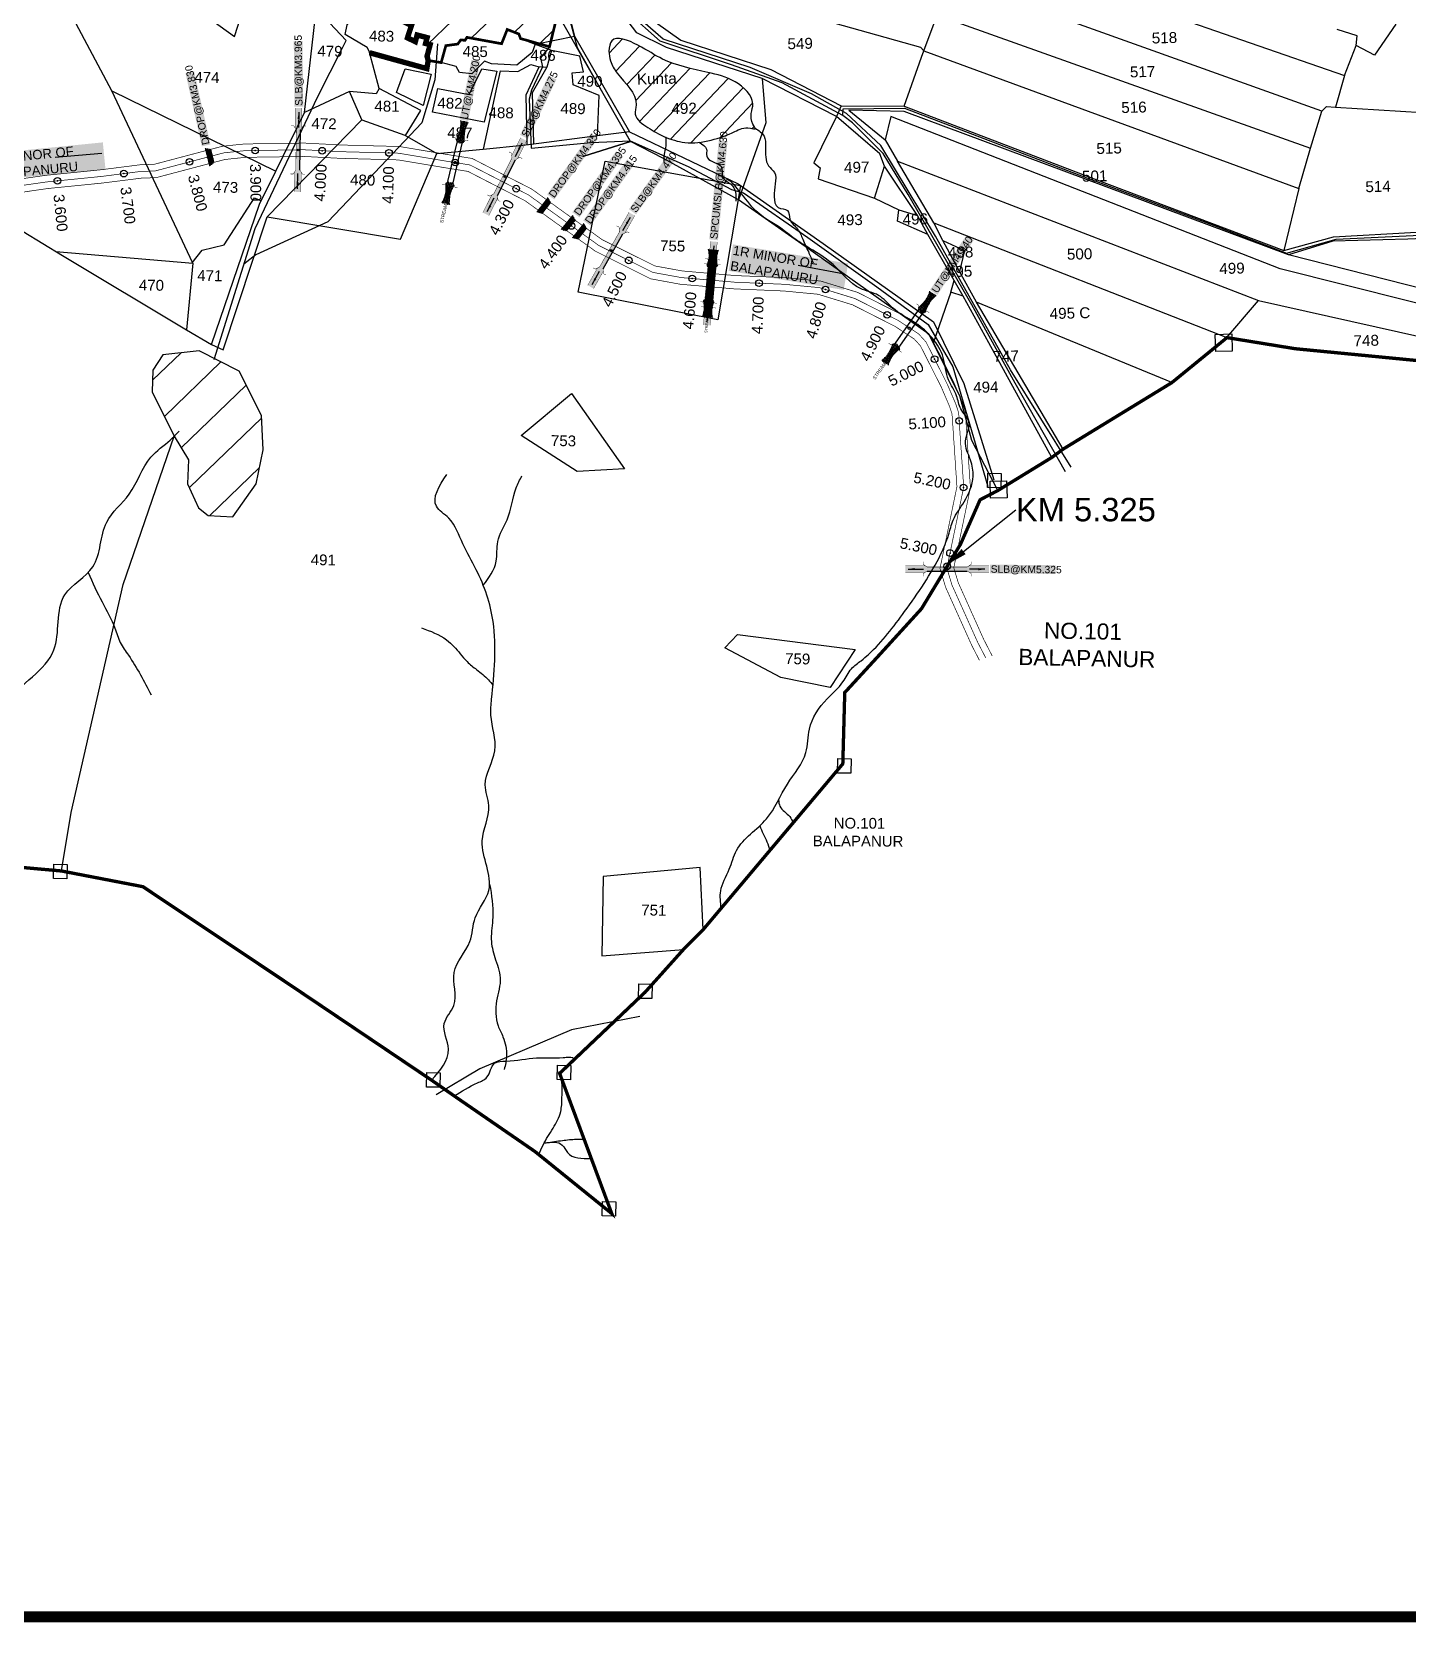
# Model space of a CAD drawing. Header units: millimetres. Extents: x 191939 to 221722, y 1607077 to 1617110.
# Drawn here: x 194977 to 197034, y 1610290 to 1612667 of the extents above; entities that cross this region are included whole.
import ezdxf
from ezdxf import colors
from ezdxf.entities.mleader import LeaderData, LeaderLine
from ezdxf.enums import TextEntityAlignment as Align
from ezdxf.math import Vec2, Vec3

# ---------------------------------------------------------------- set-up
doc = ezdxf.new("R2010")
doc.units = ezdxf.units.MM
doc.header["$LTSCALE"] = 15
doc.header["$PDMODE"] = 32
doc.header["$PDSIZE"] = 10
doc.linetypes.add('ACAD_ISO02W100', pattern=[15, 12, -3])
doc.linetypes.add('HIDDEN2', pattern=[0.1875, 0.125, -0.0625])
for name, color, linetype in [('BOUNDRY STONES', 240, 'Continuous'), ('CANAL1', 7, 'Continuous'), ('CS', 134, 'Continuous'), ('CSMark', 72, 'Continuous'), ('PAPER SIZE', 5, 'Continuous'), ('PLOT', 7, 'Continuous'), ('PLOTS', 7, 'Continuous'), ('PLOTS NO', 7, 'Continuous'), ('ROADS', 1, 'Continuous'), ('STREAMS', 4, 'Continuous'), ('STRUCTURE', 5, 'Continuous'), ('TEXT', 1, 'Continuous'), ('VILLAGE BOUNDRY', 5, 'Continuous'), ('VILLAGE STONES', 240, 'Continuous')]:
    doc.layers.add(name, color=color, linetype=linetype)
doc.styles.get("Standard").update_dxf_attribs({"font": 'arial.ttf'})
doc.dimstyles.get("Standard").update_dxf_attribs({"dimtxt": 0.18, "dimasz": 0.18, "dimexe": 0.18, "dimexo": 0.0625, "dimgap": 0.09, "dimtad": 0, "dimtih": 1, "dimtoh": 1, "dimdec": 4, "dimzin": 0, "dimdsep": 46, "dimtxsty": 'Standard', "dimcen": 0.09, "dimadec": 0, "dimazin": 0, "dimtfac": 1, "dimtdec": 4, "dimtofl": 0, "dimtmove": 0, "dimatfit": 3, "dimfxl": 1, "dimtolj": 1, "dimtzin": 0, "dimarcsym": 0})

# ---------------------------------------------------------------- blocks, each defined once
blk = doc.blocks.new('DROP')
h = blk.add_hatch()
h.set_pattern_fill('ANSI31', color=1, scale=10, angle=45)
h.set_pattern_definition([(90, (-324.4107, -25.7687), (-1.25, 0), [])])
h.paths.add_polyline_path([(-9.9, -4.3), (-13.8, 4.1), (13.8, 4.1), (10.2, -4.3)])
at = {"layer": 'STRUCTURE', "color": 5, "const_width": 0.49}
blk.add_lwpolyline([(-9.9, -4.3), (-13.8, 4.1), (13.8, 4.1), (10.2, -4.3), (-9.9, -4.3)], dxfattribs=at)
at = {"layer": 'STRUCTURE', "color": 5}
blk.add_circle((0, 0), 1.33, dxfattribs=at)
blk = doc.blocks.new('UT')
at = {"layer": 'STRUCTURE'}
h = blk.add_hatch(dxfattribs=at)
h.set_pattern_fill('DASH', color=150, scale=8, angle=-39.6278, style=0)
h.set_pattern_definition([(320.372247933, (-4370.464, -6260.8811), (1.40800153113, 0.132407282), [1, -1])])
h.paths.add_polyline_path([(765163, 1700681.9), (765165.6, 1700680.6), (765167.2, 1700680.3), (765169.1, 1700680), (765172.4, 1700679.6), (765176.4, 1700679.3), (765179.5, 1700679.5), (765183.1, 1700679.9), (765187.7, 1700680.9), (765188.9, 1700681.2), (765193.1, 1700682.2), (765196.1, 1700680.2), (765196.1, 1700672.2), (765193.1, 1700670.2), (765190.5, 1700670.8), (765188.1, 1700671.3), (765185.5, 1700671.8), (765183.6, 1700672.1), (765181, 1700672.5), (765180.3, 1700672.5), (765178.5, 1700672.6), (765176.7, 1700672.6), (765174.6, 1700672.5), (765172.5, 1700672.3), (765170.4, 1700672), (765168.5, 1700671.7), (765166.1, 1700671.2), (765165, 1700670.8), (765163, 1700669.7)])
h.paths.add_polyline_path([(765259.1, 1700682.2), (765256.1, 1700680.2), (765256.1, 1700672.2), (765259.1, 1700670.2), (765261.9, 1700671), (765264.4, 1700671.6), (765266.4, 1700672), (765269.1, 1700672.5), (765272.7, 1700673), (765276.1, 1700673.1), (765278.6, 1700672.9), (765281.2, 1700672.7), (765283.9, 1700672.3), (765286.4, 1700671.9), (765288, 1700671.3), (765289.2, 1700670.6), (765289.1, 1700682.7), (765287.6, 1700681.8), (765285.7, 1700681.2), (765283, 1700680.7), (765281.2, 1700680.4), (765276.7, 1700679.9), (765272.7, 1700679.9), (765268.7, 1700680.3), (765264.8, 1700681), (765261.2, 1700681.7)])
at = {"layer": 'STRUCTURE', "color": 150, "const_width": 0.628}
for points in [[(765190.1, 1700688.2), (765190.1, 1700684.2), (765196.1, 1700680.2), (765256.1, 1700680.2), (765262.1, 1700684.2), (765262.1, 1700688.2)], [(765190.1, 1700664.2), (765190.1, 1700668.2), (765196.1, 1700672.2), (765256.1, 1700672.2), (765262.1, 1700668.2), (765262.1, 1700664.2)]]:
    blk.add_lwpolyline(points, dxfattribs=at)
at = {"layer": 'STRUCTURE', "color": 150}
for points in [[(765196.1, 1700680.2), (765256.1, 1700680.2)], [(765196.1, 1700672.2), (765256.1, 1700672.2)], [(765196.1, 1700672.2), (765256.1, 1700672.2)]]:
    blk.add_lwpolyline(points, dxfattribs=at)
at = {"layer": 'STRUCTURE', "color": 0}
blk.add_circle((765226.1, 1700676.2), 1.89, dxfattribs=at)
at = {"layer": 'STRUCTURE', "color": 150}
for points in [[(765163, 1700681.9), (765164.4, 1700681.1), (765167.9, 1700680.2), (765171.2, 1700679.8), (765176.1, 1700679.4), (765184.7, 1700680.3), (765193.1, 1700682.2)], [(765289.1, 1700682.7), (765287.8, 1700681.9), (765284.3, 1700680.9), (765280.9, 1700680.4), (765276.1, 1700679.8), (765267.4, 1700680.5), (765259.1, 1700682.2)], [(765163, 1700669.7), (765164.3, 1700670.6), (765167.8, 1700671.6), (765171.2, 1700672.1), (765176, 1700672.6), (765184.7, 1700672), (765193.1, 1700670.2)], [(765289.2, 1700670.6), (765287.8, 1700671.4), (765284.2, 1700672.3), (765280.9, 1700672.7), (765276.1, 1700673.1), (765267.4, 1700672.2), (765259.1, 1700670.2)]]:
    blk.add_spline(points, degree=3, dxfattribs=at)
at = {"layer": 'STRUCTURE', "color": 0}
blk.add_text('STREAM', height=5, dxfattribs=at).set_placement((765148.2, 1700675.8), align=Align.MIDDLE_CENTER)
for points in [[(765289.3, 1700676.7), (765265.4, 1700676.4)], [(765190.9, 1700676), (765164.2, 1700675.8)]]:
    blk.add_leader(points, dimstyle='Standard', override={"dimasz": 10, "dimgap": 0.09, "dimtad": 0}, dxfattribs=at)
blk = doc.blocks.new('SLB')
at = {"layer": 'STRUCTURE'}
h = blk.add_hatch(dxfattribs=at)
h.set_pattern_fill('DOTS', color=6, scale=20, angle=320.3722, style=0)
h.set_pattern_definition([(320.372247934, (-159.4327, -72.9564), (1.2786241598, 0.5641323054), [0, -1.25])])
h.paths.add_polyline_path([(769699.5, 1706871.1), (769699.5, 1706861.1), (769729.1, 1706861.1), (769732.1, 1706863.1), (769792.1, 1706863.1), (769795.1, 1706861.1), (769824.7, 1706861.1), (769824.7, 1706871.1), (769795.1, 1706871.1), (769792.1, 1706869.1), (769732.1, 1706869.1), (769729.1, 1706871.1)])
at = {"layer": 'STRUCTURE', "color": 6, "linetype": 'ACAD_ISO02W100', "ltscale": 0.5, "const_width": 0.5}
for points in [[(769699.5, 1706871.1), (769729.1, 1706871.1)], [(769699.5, 1706861.1), (769729.1, 1706861.1)], [(769795.1, 1706871.1), (769824.7, 1706871.1)], [(769795.1, 1706861.1), (769824.7, 1706861.1)]]:
    blk.add_lwpolyline(points, dxfattribs=at)
at = {"layer": 'STRUCTURE', "color": 6, "const_width": 0.628}
for points in [[(769726.1, 1706877.1), (769726.1, 1706873.1), (769732.1, 1706869.1), (769792.1, 1706869.1), (769798.1, 1706873.1), (769798.1, 1706877.1)], [(769726.1, 1706855.1), (769726.1, 1706859.1), (769732.1, 1706863.1), (769792.1, 1706863.1), (769798.1, 1706859.1), (769798.1, 1706855.1)]]:
    blk.add_lwpolyline(points, dxfattribs=at)
at = {"layer": 'STRUCTURE', "color": 6}
blk.add_lwpolyline([(769732.1, 1706863.1), (769792.1, 1706863.1)], dxfattribs=at)
blk.add_lwpolyline([(769732.1, 1706863.1), (769792.1, 1706863.1)], dxfattribs=at)
at = {"layer": 'STRUCTURE', "color": 0}
blk.add_circle((769762.1, 1706866.1), 1.24, dxfattribs=at)
for points in [[(769703.8, 1706866), (769726.7, 1706866)], [(769818.6, 1706865.8), (769795.7, 1706865.8)]]:
    blk.add_leader(points, dimstyle='Standard', override={"dimasz": 10, "dimgap": 0.09, "dimtad": 0}, dxfattribs=at)
blk = doc.blocks.new('SP')
at = {"layer": 'STRUCTURE'}
h = blk.add_hatch(dxfattribs=at)
h.set_pattern_fill('DASH', color=256, scale=8, style=0)
h.set_pattern_definition([(0, (0, 0), (1, 1), [1, -1])])
edge = h.paths.add_edge_path()
edge.add_spline(control_points=[(769825.7, 1706742.1), (769825.3, 1706741.8), (769823.8, 1706740.8), (769820.9, 1706740.3), (769817, 1706739.7), (769811.4, 1706738.9), (769804, 1706739.7), (769798.4, 1706741), (769795.6, 1706741.6)], knot_values=[0, 0, 0, 0, 1.613557, 5.24513, 8.624976, 13.470124, 22.190216, 30.746377, 30.746377, 30.746377, 30.746377], degree=3, periodic=0)
edge.add_line((769795.6, 1706741.6), (769792.6, 1706739.6))
edge.add_line((769792.6, 1706739.6), (769732.6, 1706739.6))
edge.add_line((769732.6, 1706739.6), (769729.6, 1706741.6))
edge.add_spline(control_points=[(769729.6, 1706741.6), (769726.9, 1706740.9), (769721.3, 1706739.5), (769713.9, 1706738.5), (769708.3, 1706739.1), (769704.4, 1706739.6), (769701.5, 1706740), (769700, 1706741), (769699.5, 1706741.3)], knot_values=[0, 0, 0, 0, 8.556161, 17.276253, 22.121402, 25.501247, 29.13282, 30.746377, 30.746377, 30.746377, 30.746377], degree=3, periodic=0)
edge.add_line((769699.5, 1706741.3), (769699.5, 1706722.1))
edge.add_spline(control_points=[(769699.5, 1706722.1), (769700, 1706722.4), (769701.4, 1706723.4), (769704.3, 1706724), (769708.2, 1706724.5), (769713.8, 1706725.3), (769721.2, 1706724.5), (769726.8, 1706723.3), (769729.6, 1706722.6)], knot_values=[0, 0, 0, 0, 1.613557, 5.24513, 8.624976, 13.470124, 22.190216, 30.746377, 30.746377, 30.746377, 30.746377], degree=3, periodic=0)
edge.add_line((769729.6, 1706722.6), (769732.6, 1706724.6))
edge.add_line((769732.6, 1706724.6), (769792.6, 1706724.6))
edge.add_line((769792.6, 1706724.6), (769795.6, 1706722.6))
edge.add_spline(control_points=[(769795.6, 1706722.6), (769798.4, 1706723.3), (769803.9, 1706724.8), (769811.3, 1706725.8), (769817, 1706725.1), (769820.9, 1706724.7), (769823.8, 1706724.2), (769825.2, 1706723.3), (769825.7, 1706723)], knot_values=[0, 0, 0, 0, 8.556161, 17.276253, 22.121402, 25.501247, 29.13282, 30.746377, 30.746377, 30.746377, 30.746377], degree=3, periodic=0)
edge.add_line((769825.7, 1706723), (769825.7, 1706742.1))
h.paths.add_polyline_path([(769764.2, 1706732.1, -1), (769761.1, 1706732.1, -1)], flags=0)
h.paths.add_polyline_path([(769761.1, 1706732.1, 1), (769764.2, 1706732.1, 1)], flags=16)
at = {"layer": 'STRUCTURE', "const_width": 0.628}
for points in [[(769726.6, 1706747.6), (769726.6, 1706743.6), (769732.6, 1706739.6), (769792.6, 1706739.6), (769798.6, 1706743.6), (769798.6, 1706747.6)], [(769726.6, 1706716.6), (769726.6, 1706720.6), (769732.6, 1706724.6), (769792.6, 1706724.6), (769798.6, 1706720.6), (769798.6, 1706716.6)]]:
    blk.add_lwpolyline(points, dxfattribs=at)
at = {"layer": 'STRUCTURE', "color": 3}
blk.add_lwpolyline([(769732.6, 1706724.6), (769792.6, 1706724.6)], dxfattribs=at)
blk.add_lwpolyline([(769732.6, 1706724.6), (769792.6, 1706724.6)], dxfattribs=at)
at = {"layer": 'STRUCTURE', "color": 0}
blk.add_circle((769762.6, 1706732.1), 1.55, dxfattribs=at)
at = {"layer": 'STRUCTURE'}
for points in [[(769699.5, 1706741.3), (769700.9, 1706740.5), (769704.4, 1706739.6), (769707.8, 1706739.2), (769712.6, 1706738.8), (769721.3, 1706739.7), (769729.6, 1706741.6)], [(769825.7, 1706742.1), (769824.3, 1706741.3), (769820.8, 1706740.3), (769817.5, 1706739.8), (769812.7, 1706739.2), (769804, 1706739.9), (769795.6, 1706741.6)], [(769699.5, 1706722.1), (769700.9, 1706723), (769704.4, 1706724), (769707.7, 1706724.5), (769712.5, 1706725), (769721.2, 1706724.4), (769729.6, 1706722.6)], [(769825.7, 1706723), (769824.3, 1706723.8), (769820.8, 1706724.7), (769817.4, 1706725.1), (769812.6, 1706725.5), (769803.9, 1706724.6), (769795.6, 1706722.6)]]:
    blk.add_spline(points, degree=3, dxfattribs=at)
at = {"layer": 'STRUCTURE', "color": 0}
blk.add_text('STREAM', height=5, dxfattribs=at).set_placement((769684.3, 1706732.1), align=Align.MIDDLE_CENTER)
for points in [[(769727.4, 1706732.1), (769700.8, 1706732.1)], [(769824.4, 1706732.1), (769800.5, 1706732.1)]]:
    blk.add_leader(points, dimstyle='Standard', override={"dimasz": 10, "dimgap": 0.09, "dimtad": 0}, dxfattribs=at)

msp = doc.modelspace()

# ---------------------------------------------------------------- hatches: boundary and pattern name
at = {"layer": 'PLOTS NO'}
h = msp.add_hatch(dxfattribs=at)
h.set_pattern_fill('ANSI31', color=40, scale=12.09495, angle=-1.1225)
h.set_pattern_definition([(43.8775, (174688.965, 1608020.224), (-26.61678, 27.68067), [])])
h.paths.add_polyline_path([(195742.9, 1612813.1), (195667.2, 1612852.5), (195559.3, 1612901.5), (195548.1, 1612838.6), (195540.7, 1612819.3), (195442.1, 1612816.1), (195427.2, 1612774.4), (195433.8, 1612770.1), (195429.4, 1612756.4), (195458.3, 1612750.4), (195460.3, 1612692.7), (195494.3, 1612708.3), (195504.3, 1612701.7), (195506.1, 1612695.2), (195544.6, 1612676.1), (195538.6, 1612657.7), (195550.4, 1612652.1), (195553.1, 1612662), (195568, 1612658.1), (195565.7, 1612649.4), (195572.5, 1612647.6), (195567.9, 1612630.2), (195569.6, 1612624), (195589, 1612620.8), (195596, 1612646.1), (195613.8, 1612648.5), (195618.2, 1612654.6), (195624.7, 1612654.1), (195627.5, 1612658.5), (195679.3, 1612649), (195687.7, 1612670.3), (195705.1, 1612663.5), (195707.6, 1612656.7), (195733.9, 1612649.3), (195753.1, 1612653.2), (195763, 1612694)])
at = {"layer": 'STREAMS'}
h = msp.add_hatch(dxfattribs=at)
h.set_pattern_fill('ANSI31', color=256, scale=8.146277, angle=1.4258)
h.set_pattern_definition([(46.425802, (148654.68, 1904426.238), (-18.7383218, 17.8281789), [])])
edge = h.paths.add_edge_path()
edge.add_spline(control_points=[(195839.4, 1612638.1), (195840.3, 1612644.1), (195843.2, 1612664.9), (195888.5, 1612645.7), (195924.7, 1612619.7), (195979.7, 1612608), (196027.7, 1612596.8), (196063.8, 1612563.2), (196046.7, 1612538), (196061.1, 1612520.1), (196042.7, 1612525.8), (196024.8, 1612515.1), (195992, 1612503.4), (195955.6, 1612498.6), (195922.8, 1612508.8), (195899.1, 1612522.6), (195875.6, 1612538.3), (195885.5, 1612572.3), (195857.2, 1612594.9), (195841.6, 1612621), (195840.1, 1612633), (195839.4, 1612638.1)], knot_values=[0, 0, 0, 0, 1.962582, 6.828244, 12.04163, 20.664438, 25.984795, 31.12032, 34.896246, 35.799884, 36.686423, 39.581698, 44.240654, 49.060043, 52.923364, 56.414315, 59.794044, 61.471509, 68.245684, 70.811666, 72.653302, 72.653302, 72.653302, 72.653302], degree=3, periodic=0)
h.paths.add_polyline_path([(195929.2, 1612539.1), (195975.4, 1612540.3), (195974.8, 1612565.2), (195928.5, 1612564.1)], flags=24)
h = msp.add_hatch(dxfattribs=at)
h.set_pattern_fill('ANSI31', color=256, scale=16.1266, angle=-1.1225)
h.set_pattern_definition([(43.8775, (174688.965, 1608020.224), (-35.48904, 36.90756), [])])
h.paths.add_polyline_path([(195287.2, 1612159.7), (195227.4, 1612189.9), (195173, 1612184.3), (195158, 1612161.4), (195157.4, 1612128.8), (195190.1, 1612062.4), (195211.3, 1612027.1), (195210.2, 1611991.5), (195226.5, 1611955.2), (195240.8, 1611943.8), (195277.6, 1611942.2), (195312.5, 1611991.2), (195323, 1612041.9), (195320.7, 1612093.3)])

# ---------------------------------------------------------------- linework, layer by layer
at = {"layer": 'BOUNDRY STONES'}
for points in [[(196745.7, 1612214.7), (196770.3, 1612215.3), (196770.9, 1612189.8), (196746.4, 1612189.2)], [(196405.6, 1612007.2), (196425.5, 1612006.8), (196425.1, 1611985.2), (196405.2, 1611985.6)], [(196409.4, 1611995.4), (196433.9, 1611996), (196434.6, 1611970.6), (196410, 1611969.9)], [(196181.9, 1611580.7), (196201.7, 1611580.3), (196201.3, 1611558.7), (196181.4, 1611559.1)], [(195010.2, 1611423.1), (195030.1, 1611422.7), (195029.7, 1611401.1), (195009.8, 1611401.5)], [(195884.2, 1611244), (195904.1, 1611243.7), (195903.7, 1611222), (195883.8, 1611222.4)], [(195567.6, 1611111.5), (195587.5, 1611111.1), (195587.1, 1611089.5), (195567.2, 1611089.9)], [(195762.6, 1611122.7), (195782.5, 1611122.3), (195782.1, 1611100.7), (195762.2, 1611101.1)], [(195829.9, 1610919), (195849.8, 1610918.6), (195849.4, 1610897), (195829.5, 1610897.4)]]:
    msp.add_lwpolyline(points, close=True, dxfattribs=at)
msp.add_lwpolyline([(195885.8, 1611195.2), (195783.7, 1611175.4), (195647, 1611117.1), (195581.5, 1611078.5)], dxfattribs=at)
at = {"layer": 'CANAL1', "color": 200, "const_width": 1}
for points in [[(194961.3, 1612447), (194998, 1612452.3), (195080.6, 1612460.6), (195139.2, 1612468.1), (195160.3, 1612468.8), (195262.3, 1612495.8), (195295.3, 1612499.2), (195384.8, 1612500.5), (195441.2, 1612497.6), (195526.3, 1612495.4), (195597.6, 1612483.5), (195635.3, 1612477.5), (195675.7, 1612456.6), (195724.6, 1612431.6), (195829.6, 1612356.1), (195908.3, 1612316.9), (195949.3, 1612309.4), (196028.6, 1612302.5), (196102, 1612299.5), (196156.1, 1612294.3), (196211.2, 1612277.4), (196277.2, 1612244), (196308.8, 1612223), (196321.7, 1612209), (196354.4, 1612144.2), (196367.3, 1612114.1), (196372.1, 1612099.4), (196374.4, 1612064.6), (196377.4, 1612020.2), (196379.8, 1611985.6), (196370.7, 1611941.9), (196354.9, 1611865.7), (196361.6, 1611843.6), (196399.8, 1611758.5), (196412.3, 1611734.2)], [(194963.2, 1612427.1), (195000.4, 1612432.5), (195082.9, 1612440.8), (195140.9, 1612448.1), (195163.3, 1612448.9), (195265.9, 1612476), (195296.5, 1612479.2), (195384.4, 1612480.5), (195440.4, 1612477.6), (195524.4, 1612475.4), (195594.4, 1612463.7), (195629, 1612458.2), (195666.6, 1612438.8), (195714.1, 1612414.5), (195819.3, 1612339), (195901.9, 1612297.7), (195946.6, 1612289.5), (196027.3, 1612282.6), (196100.6, 1612279.5), (196152.2, 1612274.6), (196203.7, 1612258.8), (196267.1, 1612226.6), (196295.8, 1612207.7), (196305.1, 1612197.5), (196336.3, 1612135.8), (196348.6, 1612107), (196352.3, 1612095.6), (196354.5, 1612063.2), (196357.5, 1612018.8), (196359.6, 1611987), (196351.1, 1611945.9), (196334.3, 1611864.8), (196342.8, 1611836.6), (196381.8, 1611749.8), (196393.2, 1611727.7)]]:
    msp.add_lwpolyline(points, dxfattribs=at)
at = {"layer": 'CANAL1', "color": 1, "linetype": 'HIDDEN2', "ltscale": 4, "const_width": 1}
msp.add_lwpolyline([(194962.3, 1612437.1), (194999.2, 1612442.4), (195081.8, 1612450.7), (195140, 1612458.1), (195161.8, 1612458.9), (195264.1, 1612485.9), (195295.9, 1612489.2), (195384.6, 1612490.5), (195440.8, 1612487.6), (195525.4, 1612485.4), (195596, 1612473.6), (195632.1, 1612467.8), (195671.2, 1612447.7), (195719.3, 1612423.1), (195824.5, 1612347.5), (195905.1, 1612307.3), (195947.9, 1612299.5), (196027.9, 1612292.6), (196101.3, 1612289.5), (196154.2, 1612284.5), (196207.5, 1612268.1), (196272.2, 1612235.3), (196302.3, 1612215.4), (196313.4, 1612203.3), (196345.3, 1612140), (196357.9, 1612110.6), (196362.2, 1612097.5), (196364.4, 1612063.9), (196367.5, 1612019.5), (196369.7, 1611986.3), (196360.9, 1611943.9), (196344.6, 1611865.3), (196352.2, 1611840.1), (196390.8, 1611754.1), (196402.8, 1611731)], dxfattribs=at)
at = {"layer": 'CS'}
for p in [(195311.1, 1612489.4), (195411.1, 1612489.1), (195511, 1612485.8), (195115, 1612454.9), (195213, 1612472.4), (195609.8, 1612471.4), (195015.6, 1612444), (195701, 1612432.4), (195783.8, 1612376.7), (195869.2, 1612325.2), (195964.2, 1612298.1), (196063.9, 1612291.1), (196163.2, 1612281.7), (196255.4, 1612243.8), (196326.3, 1612177.7), (196363, 1612085.5), (196369.6, 1611985.8), (196349.3, 1611887.9), (196345, 1611868.1)]:
    msp.add_point(p, dxfattribs=at)
at = {"layer": 'PAPER SIZE', "color": 5, "const_width": 16}
msp.add_lwpolyline([(191947.1, 1616708.1), (198356.8, 1616708.1), (198356.8, 1610298.2), (191947.1, 1610298.2)], close=True, dxfattribs=at)
at = {"layer": 'PLOT'}
for points in [[(196501.5, 1612030.8), (196407.1, 1612202.2), (196368.7, 1612271.8), (196355.4, 1612295.3), (196316.2, 1612363.9), (196300.8, 1612392.2), (196251.6, 1612465.8), (196244.3, 1612484.5), (196179.9, 1612540), (196068.8, 1612596.8), (195925.7, 1612643.1), (195881.4, 1612665.5), (195868.2, 1612682.1), (195797.4, 1612757.5), (195747.3, 1612808.2)], [(196374.9, 1612797.5), (196938.6, 1612601.7), (196955.9, 1612646.1)], [(196904.8, 1612548.1), (196352, 1612746.5)], [(195955.3, 1612742.3), (196305.4, 1612643.9), (196310.3, 1612638.5)], [(195867.8, 1612710.5), (195947.1, 1612654.5), (196081.5, 1612610.5), (196186.8, 1612556.1), (196280.7, 1612555.8), (196564.8, 1612447.2), (196848.2, 1612340.1), (196922.3, 1612360.5), (197046.2, 1612367.2), (197176.6, 1612375.7), (197247.6, 1612378.1), (197301.4, 1612365.8), (197336.4, 1612370.5), (197431.9, 1612370), (197512.5, 1612367.1), (197641.3, 1612348.1), (197715.1, 1612343.1), (197824.3, 1612334.5)], [(196280.7, 1612555.8), (196306.9, 1612628.9), (196310.3, 1612638.5), (196330.2, 1612691.5)], [(196330.2, 1612691.5), (196887.7, 1612492.7)], [(197015.4, 1612678), (196983.5, 1612631.7), (196955.9, 1612646.1), (196957.7, 1612660.8), (196927.6, 1612670)], [(196310.3, 1612638.5), (196870.7, 1612432.5), (196848.2, 1612340.1)], [(196938.6, 1612601.7), (196925.4, 1612554)], [(196068.8, 1612596.8), (196074.3, 1612531), (196033.2, 1612415.6)], [(196186.8, 1612556.1), (196179.9, 1612540), (196145.7, 1612471.2), (196155.1, 1612463.3), (196152.3, 1612446.9), (196236.3, 1612418), (196272.7, 1612400.9), (196300.8, 1612392.2)], [(196870.7, 1612432.5), (196887.7, 1612492.7), (196904.8, 1612548.1), (196911.7, 1612555.3), (196925.4, 1612554), (197086.9, 1612544), (197046.2, 1612367.2)], [(197819.1, 1612322.5), (197705.6, 1612332.1), (197505.9, 1612357.5), (197383.3, 1612362.8), (197314.6, 1612359.8), (197243.1, 1612365.8), (197033.2, 1612357.1), (196921.5, 1612354), (196855.2, 1612333.7), (196281, 1612547.9), (196198.3, 1612549.9), (196252.6, 1612505.3), (196270.6, 1612473.5), (196810.1, 1612265.5), (197228.8, 1612171.8), (197228.1, 1612159.7)], [(197233, 1612214.6), (196842.6, 1612312.4), (196260.8, 1612540.3), (196252.6, 1612505.3)], [(196236.3, 1612418), (196251.6, 1612465.8)], [(196518.1, 1612043.1), (196388.9, 1612262.8), (196363.6, 1612308.8), (196338.6, 1612354.7), (196325.2, 1612381.1), (196270.6, 1612473.5)], [(196316.2, 1612363.9), (196270.9, 1612384), (196272.7, 1612400.9)], [(196325.2, 1612381.1), (196763.1, 1612209.8), (196810.1, 1612265.5)], [(196338.6, 1612354.7), (196370.8, 1612339.9), (196363.6, 1612308.8)], [(197228.8, 1612171.8), (197233, 1612214.6), (197235, 1612237.1), (196855.2, 1612333.7)], [(196368.7, 1612271.8), (196350.5, 1612277.9), (196355.4, 1612295.3)], [(196350.5, 1612277.9), (196324.1, 1612201.6)], [(196680.8, 1612142.6), (196388.9, 1612262.8)]]:
    msp.add_lwpolyline(points, dxfattribs=at)
at = {"layer": 'PLOTS'}
for points in [[(195150.8, 1612783), (195146, 1612757), (195280, 1612660), (195294.3, 1612703), (195403, 1612708.1), (195408.5, 1612760), (195334.7, 1612772.3), (195339.5, 1612806.6), (195322.7, 1612810.3), (195315.4, 1612826.9), (195305.7, 1612835.5)], [(195748.2, 1612818.1), (195788, 1612660.4), (195870.3, 1612517.5), (196032.5, 1612439.5), (196159.8, 1612350.6), (196324.8, 1612233.4), (196370.1, 1612141), (196414.7, 1611997.4)], [(195013.4, 1612338.7), (195218, 1612321.3), (195097.1, 1612578.4), (195010.8, 1612740.8), (194950.3, 1612751.8), (194850.9, 1612718.5)], [(195496.2, 1612582.3), (195481.4, 1612637.9), (195478.4, 1612643.4), (195445.6, 1612663), (195448.4, 1612677.1), (195460.3, 1612692.7), (195458.3, 1612750.4), (195429.4, 1612756.4), (195408.5, 1612760)], [(194128.3, 1612715.5), (194173.2, 1612633), (194168.6, 1612598.2), (194168.5, 1612527.4), (194173.7, 1612471.6), (194177.6, 1612364.2), (194185.6, 1612150), (194204.1, 1612100.8), (194250.3, 1611907.8), (194278.7, 1611796.7), (194313, 1611657.3), (194404.2, 1611746.4), (194515.1, 1611846.1), (194513.7, 1611927.4), (194509.3, 1612054.1), (194500.6, 1612322.8), (194905.1, 1612404.1), (195023.3, 1612332.7), (195208.5, 1612221.6), (195245.6, 1612199.3), (195317.5, 1612409), (195341.8, 1612458.5), (195384.7, 1612546.2), (195403, 1612708.1)], [(195569.6, 1612624), (195589, 1612620.8), (195596, 1612646.1), (195613.8, 1612648.5), (195618.2, 1612654.6), (195624.7, 1612654.1), (195627.5, 1612658.5), (195679.3, 1612649), (195687.7, 1612670.3), (195705.1, 1612663.5), (195707.6, 1612656.7), (195729.5, 1612648.4), (195788, 1612660.4)], [(195729.5, 1612648.4), (195724.8, 1612636), (195701.9, 1612616.8), (195664.4, 1612619), (195653.9, 1612622.9), (195635, 1612603.9), (195616.6, 1612605.8), (195611.3, 1612614.8), (195589.1, 1612620.9)], [(195729.5, 1612648.4), (195754.9, 1612638.8)], [(195822.8, 1612511.6), (195825.1, 1612571.8), (195786, 1612587.7), (195784.8, 1612605.7), (195801.8, 1612606.8), (195796, 1612630.3), (195753.6, 1612639), (195746.9, 1612614.1)], [(195535, 1612611.3), (195574.2, 1612603.4), (195562.2, 1612556.7), (195522.2, 1612576.2), (195535, 1612611.3)], [(195575.9, 1612546.8), (195584.2, 1612581.9), (195631, 1612573), (195649.8, 1612611.6), (195672.1, 1612608.2), (195653.2, 1612531.8), (195575.9, 1612546.8)], [(195677.3, 1612608.4), (195651.5, 1612491.4)], [(195677.3, 1612608.4), (195703.5, 1612607.7), (195723.2, 1612617.8), (195733.4, 1612614.7), (195746.9, 1612614.1), (195725.1, 1612575.5), (195726.7, 1612499.2)], [(195717.3, 1612498.2), (195715.8, 1612572.8), (195735.6, 1612614.6)], [(195097.1, 1612578.4), (195341.8, 1612458.7)], [(195329.1, 1612390.5), (195470.3, 1612535.3), (195451.8, 1612577.6), (195384.7, 1612546.2)], [(195535.9, 1612511.8), (195558.4, 1612549), (195496.2, 1612582.3), (195491.9, 1612574.2), (195451.8, 1612577.6)], [(195470.3, 1612535.3), (195534.9, 1612512.3), (195582.3, 1612484.9)], [(195245.6, 1612199.3), (195263.1, 1612191.5), (195329.1, 1612390.5), (195528, 1612356.7), (195582.3, 1612484.9), (195651.5, 1612491.4), (195711.2, 1612497.5), (195723.4, 1612498.8), (195822.8, 1612511.6), (195870.2, 1612517.7)], [(195834.2, 1612473.5), (196036.2, 1612436.9), (196002.6, 1612236.2), (195793.9, 1612277.5), (195834.2, 1612473.5)], [(195217, 1612321.4), (195231.9, 1612340.7), (195264.7, 1612348.4), (195310.1, 1612418.9), (195319.9, 1612414.1)], [(195218, 1612321.3), (195208.5, 1612221.6)], [(195708.3, 1612063.3), (195783.8, 1612126.5), (195862.7, 1612013.7), (195792.2, 1612009.5), (195708.3, 1612063.3)], [(196031.6, 1611766.3), (196207.4, 1611743.6), (196170.2, 1611686.9), (196096.5, 1611702.1), (196012.9, 1611746.2), (196031.6, 1611766.3)], [(195980.4, 1611325.1), (195975.8, 1611417.9), (195830.8, 1611404.3), (195829.2, 1611286.2), (195951.1, 1611295.6)]]:
    msp.add_lwpolyline(points, dxfattribs=at)
at = {"layer": 'PLOTS', "const_width": 8.06}
msp.add_lwpolyline([(195482, 1612635.5), (195567.6, 1612611.8), (195569.6, 1612624), (195567.9, 1612630.2), (195572.5, 1612647.6), (195565.7, 1612649.4), (195568, 1612658.1), (195553.1, 1612662), (195550.4, 1612652.1), (195538.6, 1612657.7), (195544.6, 1612676.1), (195506.1, 1612695.2), (195504.3, 1612701.7), (195494.3, 1612708.3), (195460.3, 1612692.7)], dxfattribs=at)
at = {"layer": 'PLOTS NO', "color": 40, "const_width": 4.03}
msp.add_lwpolyline([(195763, 1612694), (195750.9, 1612644.5), (195707.6, 1612656.7), (195705.1, 1612663.5), (195687.7, 1612670.3), (195679.3, 1612649), (195627.5, 1612658.5), (195624.7, 1612654.1), (195618.2, 1612654.6), (195613.8, 1612648.5), (195596, 1612646.1), (195589, 1612620.8), (195569.6, 1612624), (195567.9, 1612630.2), (195572.5, 1612647.6), (195565.7, 1612649.4), (195568, 1612658.1), (195553.1, 1612662), (195550.4, 1612652.1), (195538.6, 1612657.7), (195544.6, 1612676.1)], dxfattribs=at)
at = {"layer": 'ROADS'}
for points in [[(195249.6, 1612177.1), (195311.3, 1612373), (195404, 1612569.3), (195442.3, 1612643.8), (195447.1, 1612653.7), (195397.6, 1612705.9), (195324, 1612723.4), (195299.7, 1612795.6), (195311.2, 1612915.9), (195400.7, 1612985.8), (195474.9, 1613058.6)], [(196521.6, 1612009.1), (196446.5, 1612141.5), (196382, 1612259), (196286.7, 1612423.7), (196249.4, 1612485), (196203.7, 1612530.9), (196189.3, 1612541.9), (196098.7, 1612590.5), (196022.7, 1612617.4), (195916.2, 1612652.7), (195867.8, 1612695.5), (195848.8, 1612712.4), (195723.5, 1612826.6)], [(196530.2, 1612016), (196439.9, 1612161.8), (196327.7, 1612361.2), (196246, 1612496.7), (196194.6, 1612544.9), (196142.1, 1612573.9), (196050.5, 1612613.6), (195920.8, 1612655.9), (195810.5, 1612751.9), (195723.5, 1612826.6)], [(195871.4, 1612504), (195763, 1612694), (195742.9, 1612813.1), (195742.9, 1612813.1)], [(195763, 1612694), (195750.9, 1612644.5), (195737.4, 1612627.7), (195740.2, 1612614.4), (195723.9, 1612579.5), (195720.7, 1612566), (195723.3, 1612492.8), (195812.9, 1612501.6), (195871.4, 1612504), (195958.2, 1612465.6), (196022.8, 1612431), (196040.7, 1612426.3), (196136.7, 1612359.4), (196240, 1612285.7), (196316.8, 1612229.5), (196353.7, 1612166), (196405.7, 1611987.3)], [(195583.4, 1612649), (195579.7, 1612594.8), (195559.9, 1612530.8), (195498.6, 1612465.8), (195419.4, 1612382.8), (195312.1, 1612333.3), (195294.1, 1612319.8)], [(196189.3, 1612541.9), (196189.5, 1612551.5), (196281.3, 1612552.5), (196541.7, 1612452.9), (196747.1, 1612376.5), (196852.2, 1612336), (196926.3, 1612356.8), (197250.1, 1612372.5), (197302.4, 1612362.4), (197437.6, 1612365.5), (197522.7, 1612361.7), (197735.3, 1612332.4), (197856.1, 1612323.2)], [(195021.5, 1611412.8), (195036.3, 1611500.4), (195114, 1611840.9), (195190.1, 1612062.4)]]:
    msp.add_lwpolyline(points, dxfattribs=at)
at = {"layer": 'STREAMS'}
msp.add_lwpolyline([(195190.1, 1612062.4), (195211.3, 1612027.1), (195210.2, 1611991.5), (195226.5, 1611955.2), (195240.8, 1611943.8), (195277.6, 1611942.2), (195312.5, 1611991.2), (195323, 1612041.9), (195320.7, 1612093.3), (195287.2, 1612159.7), (195227.4, 1612189.9), (195173, 1612184.3), (195158, 1612161.4), (195157.4, 1612128.8), (195190.1, 1612062.4)], dxfattribs=at)
for points in [[(195839.4, 1612638.1), (195843.8, 1612653.4), (195882.9, 1612646.8), (195919.9, 1612626), (195987.3, 1612606.1), (196028.2, 1612591.9), (196054.6, 1612559.4), (196054.9, 1612528.6), (196058.1, 1612522), (196051, 1612522.8), (196027.9, 1612517.7), (195992.2, 1612504.9), (195953.1, 1612501.5), (195922.8, 1612510), (195897.9, 1612523.7), (195879, 1612543.7), (195880.1, 1612557.4), (195852.1, 1612604.9), (195842.1, 1612623.3), (195839.4, 1612638.1)], [(195924.3, 1612509.6), (195924.8, 1612502.3), (195924.3, 1612493.9), (195922.9, 1612487), (195921.9, 1612481.6), (195921.7, 1612473.2)], [(196058.1, 1612522.8), (196071.4, 1612511), (196073.7, 1612494.6), (196074.1, 1612479.7), (196078.2, 1612466.4), (196086.9, 1612456.7), (196088.1, 1612439.6), (196086.6, 1612420.4), (196092.4, 1612404.2), (196106.6, 1612399.6), (196110, 1612386.7), (196121.5, 1612372.1), (196129.2, 1612356.8), (196137.6, 1612338.3), (196144.6, 1612321.7)], [(195974.5, 1612501.7), (195985.5, 1612491.2), (195985.8, 1612480.9), (195994.4, 1612472.8), (196007.6, 1612465.1), (196009.5, 1612450.2), (196021.2, 1612439.4), (196026.3, 1612433.8), (196029.1, 1612413.7)], [(196007.5, 1611357.3), (196006.6, 1611383), (196019.4, 1611415.4), (196030.3, 1611443.5), (196075, 1611490.7), (196106.3, 1611542.7), (196134, 1611589.6), (196139.1, 1611624.8), (196165.8, 1611670.1), (196189.3, 1611695.3), (196202.2, 1611715.1), (196216.5, 1611727), (196227.7, 1611736.5), (196281.4, 1611800.3), (196335.7, 1611886.6), (196347, 1611914.8), (196354.1, 1611937.2), (196370.5, 1611964.6), (196383.8, 1612002.8), (196379.9, 1612026.9), (196372.3, 1612055), (196377.6, 1612083.8), (196365.4, 1612103.2), (196359.2, 1612122.9), (196347.1, 1612146.8), (196339.2, 1612179.9), (196297.6, 1612231.6), (196263.3, 1612254.4), (196242.5, 1612272.9), (196215.4, 1612283.1), (196174.6, 1612319), (196133.7, 1612346.8), (196117.3, 1612357.5), (196095.8, 1612373.8), (196053.4, 1612405.4), (196012.6, 1612441.2), (196012.3, 1612439.5)], [(194515.1, 1611565.2), (194542.8, 1611597.9), (194613.8, 1611570.3), (194696.2, 1611539.2), (194719.7, 1611520.6), (194775.4, 1611515.5), (194822.7, 1611522.5), (194852.8, 1611553.7), (194901.6, 1611575.5), (194941.4, 1611662.8), (195010.4, 1611743), (195026.8, 1611825.6), (195068.5, 1611867.3), (195089.2, 1611934), (195122.9, 1611975.9), (195155.4, 1612031.3), (195184.3, 1612056.8), (195197.6, 1612070.2)], [(195574.6, 1611100.2), (195599.8, 1611146.5), (195593.7, 1611185.1), (195607.9, 1611211.8), (195608.5, 1611260.9), (195631.7, 1611307.2), (195640, 1611343), (195660.2, 1611383.6), (195650.4, 1611457.6), (195660.1, 1611510.6), (195654.9, 1611541.4), (195669.2, 1611592.5), (195663.3, 1611645.8), (195664.4, 1611669.5), (195666.6, 1611785.5), (195641.5, 1611862.9), (195621.4, 1611901.4), (195600.2, 1611940), (195582, 1611957.7), (195597.4, 1612005.4)], [(195651.9, 1611839.7), (195671.3, 1611875.6), (195673.6, 1611905), (195687.5, 1611937.7), (195701.2, 1611985.4), (195709.6, 1612003.2)], [(195061.5, 1611858.7), (195082.3, 1611814.8), (195101.5, 1611775.8), (195109.6, 1611754.1), (195121.7, 1611735.1), (195155.8, 1611675.9)], [(195559.4, 1611776.1), (195597.2, 1611758), (195617.6, 1611737.3), (195627.8, 1611725.6), (195642, 1611713.7), (195659.7, 1611698.4), (195666.4, 1611690.5)], [(196093, 1611518.9), (196095.1, 1611509.5), (196109.8, 1611494), (196114.9, 1611484.8)], [(196065.1, 1611480.4), (196070.2, 1611468.1), (196075.8, 1611456.5), (196080.1, 1611443.5)], [(195661.4, 1611393), (195666.2, 1611343.6), (195663.8, 1611311), (195669.1, 1611283.6), (195677.2, 1611253.1), (195671.9, 1611218.8), (195674.1, 1611181.5), (195681.3, 1611165.1), (195686.6, 1611136.4), (195683.3, 1611116.1)], [(195608.5, 1611076.6), (195643.2, 1611096.2), (195657.4, 1611104.7), (195668.9, 1611125.4), (195685.8, 1611128.5), (195731.4, 1611133.5), (195771.1, 1611133.9), (195788.6, 1611131.7), (195789.1, 1611131.2)], [(195734.8, 1610989), (195741.3, 1611003.2), (195756.2, 1611028.5), (195767.6, 1611053.2), (195769.5, 1611073.9), (195766, 1611110.3), (195765, 1611112.5)], [(195743, 1611006.3), (195767.5, 1611009.7), (195788.3, 1611011.9), (195802.5, 1611012.2)], [(195743, 1611006.3), (195770, 1611003.2), (195777.7, 1610992.1), (195813.2, 1610983.3)]]:
    msp.add_spline(points, degree=3, dxfattribs=at)
at = {"layer": 'VILLAGE BOUNDRY', "color": 0, "linetype": 'Continuous'}
msp.add_lwpolyline([(196420.6, 1611981.2), (196382.1, 1612056.1), (196364, 1612122.7), (196317.4, 1612215), (196133, 1612346.1), (196033.2, 1612415.6), (195921.2, 1612477.4), (195871.7, 1612503), (195802, 1612480.8), (195871.7, 1612503), (195822.5, 1612589.5), (195792.9, 1612642.6), (195776.4, 1612704.1)], dxfattribs=at)
at = {"layer": 'VILLAGE BOUNDRY', "linetype": 'Continuous'}
msp.add_lwpolyline([(197070.1, 1612173.3, 5, 5, 0), (196865.2, 1612193.2, 5, 5, 0), (196763.1, 1612209.8, 5, 5, 0), (196680.8, 1612142.6, 5, 5, 0), (196518.1, 1612043.1, 5, 5, 0), (196501.5, 1612030.8, 5, 5, 0), (196420.6, 1611981.2, 5, 5, 0), (196394.2, 1611967.5, 5, 5, 0), (196365, 1611901.1, 5, 5, 0), (196306.6, 1611804.6, 5, 5, 0), (196240.1, 1611731.7, 5, 5, 0), (196192, 1611679.4, 5, 5, 0), (196189.1, 1611572.9, 5, 5, 0), (195980.4, 1611325.1, 5, 5, 0), (195951.1, 1611295.6, 5, 5, 0), (195893.4, 1611231.3, 5, 5, 0), (195766, 1611110.3, 5, 5, 0), (195843.9, 1610900.8, 5, 5, 0), (195729.2, 1610993.5, 5, 5, 0), (195608.5, 1611076.6, 5, 5, 0), (195574.6, 1611100.2, 5, 5, 0), (195360.9, 1611244.1, 5, 5, 0), (195143.4, 1611389.3, 5, 5, 0), (195021.5, 1611412.8, 5, 5, 0), (194843.8, 1611428.7, 5, 5, 0)], format="xyseb", dxfattribs=at)

# ---------------------------------------------------------------- block references
for p, rotation in [((195243.4, 1612480.4), 103.7834682711436), ((195743.1, 1612406), 52.5786359955689), ((195779.7, 1612379.7), 50.44971768264663), ((195796.6, 1612367.5), 51.53359026633589)]:
    msp.add_blockref('DROP', p, dxfattribs=dict(rotation=rotation))
at = {"layer": 'STRUCTURE', "color": 0}
for name, p, rotation in [('SLB', (1891947.9, 820299.2, 100), 89.24484377041074), ('UT', (1681009.6, 484881.9), 77.02287035786621), ('SLB', (1373144.7, 156595.9, 100), 63.23952981290253), ('SLB', (1303208.1, 102483, 100), 60.5316171954295), ('SLB', (1831603.3, 700864.2, 100), 85.14616060257536), ('UT', (1151853.3, 10735.5, 100), 55.04894850191972)]:
    msp.add_blockref(name, p, dxfattribs=dict(at, rotation=rotation))
at = {"layer": 'STRUCTURE', "color": 0, "xscale": 0.8000000000000003, "yscale": 0.8000000000000003, "zscale": 0.8000000000000003, "rotation": 84.74416181117067}
msp.add_blockref('SP', (1499226.3, 873996.3, 100), dxfattribs=at)
at = {"layer": 'STRUCTURE', "color": 0}
msp.add_blockref('SLB', (-573417.1, -95002.1, 100), dxfattribs=at)

# ---------------------------------------------------------------- texts
at = {"layer": 'CSMark', "color": 1}
for s, rotation, p in [('3.900', 270.8355, (195311.4, 1612469.4)), ('3.700', 277.2274, (195117.5, 1612435.1)), ('3.800', 284.7847, (195218.1, 1612453.1)), ('3.600', 275.755, (195017.6, 1612424.1))]:
    msp.add_text(s, height=16, rotation=rotation, dxfattribs=at).set_placement(p, align=Align.MIDDLE_LEFT)
for s, rotation, p in [('4.000', 87.0314, (195410, 1612469.2)), ('4.100', 88.4994, (195510.5, 1612465.8)), ('4.300', 62.9516, (195691.9, 1612414.6)), ('4.400', 54.2999, (195772.2, 1612360.5)), ('4.500', 63.4871, (195860.2, 1612307.3)), ('4.600', 85.0766, (195962.5, 1612278.1)), ('4.700', 87.6215, (196063.1, 1612271.1)), ('4.800', 72.9132, (196157.3, 1612262.6)), ('4.900', 63.1195, (196246.3, 1612226)), ('5.000', 26.7452, (196308.4, 1612168.7)), ('5.100', 3.8884, (196343, 1612084.2)), ('5.200', 348.2688, (196350, 1611989.9)), ('5.300', 348.2778, (196329.7, 1611891.9))]:
    msp.add_text(s, height=16, rotation=rotation, dxfattribs=at).set_placement(p, align=Align.MIDDLE_RIGHT)
at = {"layer": 'PLOTS NO'}
for s, height, rotation, p in [('483', 16.13, 358.8775, (195500, 1612660.4)), ('549', 16.29, 1.4258, (196125.4, 1612649.3)), ('518', 16.29, 1.4258, (196669.7, 1612657.9)), ('479', 16.13, 358.8775, (195422.8, 1612637.9)), ('485', 16.13, 358.8775, (195639.9, 1612637.4)), ('486', 16.13, 358.8775, (195741.3, 1612631.7)), ('474', 16.13, 358.8775, (195239, 1612598.7)), ('490', 16.13, 358.8775, (195811.2, 1612592.8)), ('Kunta', 16.29, 1.4258, (195911.2, 1612596.8)), ('517', 16.29, 1.4258, (196637, 1612607.2)), ('481', 16.13, 358.8775, (195508.1, 1612555.6)), ('482', 16.13, 358.8775, (195602.2, 1612560.1)), ('488', 16.13, 358.8775, (195678.6, 1612545.8)), ('489', 16.13, 358.8775, (195786, 1612552.1)), ('492', 16.29, 1.4258, (195952, 1612552.3)), ('516', 16.29, 1.4258, (196624.1, 1612554)), ('472', 16.13, 358.8775, (195414, 1612529.6)), ('487', 16.13, 358.8775, (195616.9, 1612515.9)), ('515', 16.29, 1.4258, (196587, 1612492.8)), ('497', 16.29, 1.4258, (196209.9, 1612464.4)), ('501', 16.29, 1.4258, (196565.5, 1612451.3)), ('473', 16.13, 358.8775, (195266.9, 1612434.5)), ('480', 16.13, 358.8775, (195471.7, 1612445.3)), ('514', 16.29, 1.4258, (196988.9, 1612435.7)), ('493', 16.29, 1.4258, (196199.9, 1612385.8)), ('496', 16.29, 1.4258, (196297.4, 1612387)), ('755', 16.13, 358.8775, (195934.9, 1612346.8)), ('498', 16.29, 1.4258, (196365.2, 1612337.4)), ('500', 16.29, 1.4258, (196542.9, 1612334.8)), ('495', 16.29, 1.4258, (196363.6, 1612308.8)), ('499', 16.29, 1.4258, (196770.6, 1612313.4)), ('470', 16.13, 358.8775, (195156.1, 1612288.2)), ('471', 16.13, 358.8775, (195243.3, 1612302.4)), ('495 C', 16.29, 1.4258, (196528.5, 1612246.4)), ('748', 16.29, 1.4258, (196971.2, 1612205.5)), ('747', 16.29, 1.4258, (196433.1, 1612182.1)), ('494', 16.29, 1.4258, (196402.8, 1612135.8)), ('753', 16.13, 358.8775, (195771.8, 1612055.7)), ('491', 16.13, 358.8775, (195412.9, 1611877.7)), ('759', 16.13, 358.8775, (196121.7, 1611729.8)), ('751', 16.13, 358.8775, (195906.7, 1611354.2))]:
    msp.add_text(s, height=height, rotation=rotation, dxfattribs=at).set_placement(p, align=Align.MIDDLE_CENTER)
at = {"layer": 'STRUCTURE', "color": 5, "attachment_point": 1, "bg_fill": 1, "box_fill_scale": 1.1, "bg_fill_color": 7, "bg_fill_true_color": 16777215, "bg_fill_transparency": 0}
for s, insert, char_height, width, rotation in [('SLB@KM3.965', (195370.8, 1612556), 11, 96.041, 90.5738), ('UT@KM4.200', (195617.7, 1612537.1), 11, 88.258, 78.626), ('DROP@KM3.830', (195232.2, 1612496.9), 11, 109.998, 102.5523), ('SLB@KM4.275', (195708.4, 1612513.2), 11, 96.041, 64.4481), ('DROP@KM4.350', (195748.9, 1612424.2), 11, 109.998, 54.2999), ('SPCUMSLB@KM4.630', (195990.7, 1612357.6), 11, 146.492, 84.5058), ('{\\C1;1R MINOR OF BALAPANURU }', (194911.5, 1612483), 14, 171.541, 5.6923), ('DROP@KM4.395', (195786.5, 1612397.5), 11, 109.998, 54.2999), ('DROP@KM4.415', (195802.9, 1612385.2), 11, 109.998, 54.2999), ('SLB@KM4.470', (195871, 1612402), 11, 95.932, 54.2999), ('{\\C1;1R MINOR OF BALAPANURU }', (196026.2, 1612347.5), 14, 171.541, 350.5899), ('UT@KM4.940', (196321, 1612281.4), 11, 96.041, 56.3989), ('SLB@KM5.325', (196410.1, 1611869.5), 11, 96.041, 359.4965)]:
    msp.add_mtext(s, dxfattribs=dict(at, insert=insert, char_height=char_height, width=width, rotation=rotation))
at = {"layer": 'TEXT', "attachment_point": 1}
for s, insert, char_height, width, rotation in [('    NO.101 BALAPANUR ', (196452.4, 1611785.2), 24.19, 214.095, 358.8775), ('\\pi86.41689;NO.101 \\P\\pi55.29002;BALAPANUR ', (196089.1, 1611492.7), 16, 244.059, 359.7324)]:
    msp.add_mtext(s, dxfattribs=dict(at, insert=insert, char_height=char_height, width=width, rotation=rotation))

# ---------------------------------------------------------------- leaders
at = {"layer": 'PAPER SIZE', "color": 1}
for points in [[(195082.2, 1612484.7), (195012.2, 1612479.1)], [(196191.5, 1612304.7), (196122.4, 1612317.5)]]:
    msp.add_leader(points, dimstyle='Standard', override={"dimasz": 30, "dimgap": 0.09, "dimtad": 0, "dimtfill": 2, "dimtfillclr": 5}, dxfattribs=at)
at = {"layer": 'VILLAGE STONES', "color": 1}
ml = msp.add_multileader_mtext('Standard', dxfattribs=at)
ml.set_content('KM 5.325', color=1)
ml.set_leader_properties()
ml.build(insert=Vec2(0, 0))
ml.multileader.update_dxf_attribs({"dogleg_length": 0.36, "arrow_head_size": 30})
ctx = ml.context
ctx.base_point, ctx.char_height, ctx.arrow_head_size, ctx.landing_gap_size, ctx.plane_origin = Vec3(196447.5, 1611952.5), 35, 30, 0.09, Vec3(196326.7, 1611816.6)
notes = []
notes.append((ctx, [(0, (1, 1, 0), (196447.5, 1611952.5), (1, 0), 1.396927018504357e-11, [(0, [(196346.2, 1611871.3)], 0, [])])]))
ctx.mtext.insert, ctx.mtext.flow_direction = Vec3(196447.6, 1611970.3), 5
for ctx, leaders in notes:
    for number, flags, end, landing, length, lines in leaders:
        leader = LeaderData()
        leader.index, (leader.has_last_leader_line, leader.has_dogleg_vector, leader.attachment_direction) = number, flags
        leader.last_leader_point, leader.dogleg_vector, leader.dogleg_length = Vec3(end), Vec3(landing), length
        for number, points, colour, breaks in lines:
            line = LeaderLine()
            line.index, line.vertices, line.color, line.breaks = number, Vec3.list(points), colors.encode_raw_color(colour), breaks
            leader.lines.append(line)
        ctx.leaders.append(leader)

doc.saveas('drawing.dxf')
